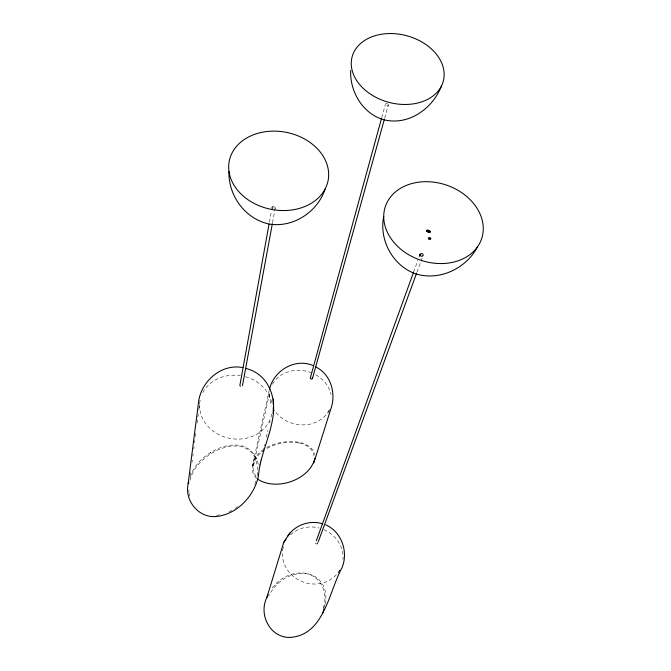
<?xml version="1.0" encoding="UTF-8"?>
<svg xmlns="http://www.w3.org/2000/svg" width="671" height="671" viewBox="0 0 671 671"><rect width="100%" height="100%" fill="white"/><g stroke="black" fill="none" stroke-linecap="round" stroke-linejoin="round"><path stroke-width="0.5" stroke-dasharray="3.35 2.52" d="M257.303 475.84C261.195 424.173 194.389 448.236 189.549 482.952M188.87 492.195L188.97 490.115M325.36 604.202C331.18 567.632 287.557 563.565 271.134 589.817M190.463 474.607L190.723 472.543M192.057 462.244L192.325 460.189M192.854 456.062L193.122 454.007M193.785 448.857L194.053 446.794M194.582 442.675L194.85 440.612M195.387 436.494L195.781 433.407M197.115 423.107L197.777 417.958M197.911 416.926L198.314 413.839M198.842 409.721L199.505 404.571M269.406 222.135L271.461 210.786M272.527 222.697L275.194 208.262M256.666 478.306L255.181 476.955L252.648 472.023L252.271 466.152L269.18 390.606M256.079 476.628L253.613 471.931L253.244 466.295L269.7 392.77A31.294 26.999 15 0 0 271.847 406.072M259.677 465.699L260.382 462.663M260.625 461.648L261.329 458.603M262.99 451.508L264.651 444.412M266.303 437.316L267.964 430.212M269.625 423.116L270.094 421.086M381.749 117.635L385.347 104.517M384.684 118.171L388.324 105.062M253.244 466.295L254.837 460.608L258.293 455.248L263.342 450.56M252.271 466.152L253.94 460.256L257.513 454.703L262.738 449.864M254.795 484.345L255.911 480.57M323.296 607.733C328.144 594.682 321.912 577.555 307.654 573.94C291.759 571.13 275.974 581.312 269.13 595.37M282.516 549.977L283.741 545.993M190.254 477.006C197.995 449.025 251.617 426.714 258.813 466.756M328.53 412.64L329.78 408.639A31.294 26.999 15 0 1 303.829 424.894A31.294 26.999 15 0 1 274.171 410.207M413.596 272.132L417.874 260.323M317.677 543.393L318.398 541.43M416.985 272.141L423.099 255.433M323.548 608.522L325.578 603.741M338.561 573.16L339.778 570.291M266.957 448.438C276.678 442.935 288.413 441.384 299.392 443.078L299.954 442.407C306.152 444.026 313.374 447.465 314.523 454.46M235.286 508.459L237.526 506.605M266.823 447.473C276.804 441.996 288.782 440.512 299.954 442.407M229.18 511.822L231.864 510.455M216.624 515.445L219.618 514.85M299.392 443.078C306.53 444.496 313.902 449.26 314.129 457.236M277.073 582.965L277.651 583.711M210.568 452.329L210.971 453.277M189.105 493.168L189.809 496.079M387.695 103.955A1.518 1.132 14.9 0 1 387.578 105.875A1.518 1.132 14.9 0 1 385.347 104.718A1.518 1.132 14.9 0 1 387.352 103.779M274.221 206.836A1.61 1.283 11.2 0 1 274.875 208.857M339.778 569.905A30.698 28.157 22.2 0 1 303.728 582.21A30.698 28.157 22.2 0 1 282.608 550.061M290.526 534.795A30.698 28.157 22.2 0 1 319.253 528.069M323.942 529.696A30.698 28.157 22.2 0 1 342.965 559.388M272.493 384.181A31.294 26.999 15 0 1 311.26 372.74M315.806 374.888A31.294 26.999 15 0 1 331.071 394.691M271.814 413.99A36.519 31.822 10.2 0 1 232.325 438.784A36.519 31.822 10.2 0 1 199.581 404.596M202.785 392.585A36.519 31.822 10.2 0 1 240.352 375.634M245.46 376.725A36.519 31.822 10.2 0 1 271.705 402.835M200.042 400.444L199.639 403.539A36.519 31.822 10.2 0 1 200.042 400.444M315.714 543.46A1.082 0.99 21.8 0 0 317.568 543.627A1.082 0.99 21.8 0 0 316.687 542.042A1.082 0.99 21.8 0 0 315.714 543.46"/><path stroke-width="1.01" d="M242.885 367.591C221.992 363.489 202.424 380.163 198.784 400.226L188.157 483.682C184.29 500.633 198.817 518.423 216.448 516.477C237.299 514.254 254.175 496.028 258.444 476.041C260.373 446.978 283.598 415.039 268.635 386.446C264.106 377.404 255.517 370.577 245.62 368.396M273.24 413.193L273.29 407.331M273.273 404.596L273.332 398.977M383.72 216.381C378.838 239.933 392.845 265.942 415.777 273.869C439.404 281.216 466.051 268.61 477.383 247.045A50.77 39.706 18.4 0 0 431.898 181.958A50.77 39.706 18.4 0 0 391.21 238.876A50.77 39.706 18.4 0 0 477.383 247.045M239.924 385.104L269.029 224.198M242.483 385.557L272.342 223.728M257.412 478.985C275.571 491.357 309.49 480.436 314.892 458.318M310.337 377.966L381.472 118.641M269.465 389.608C273.273 370.929 294.728 357.794 312.845 365.46M312.51 378.352L384.408 119.186M285.871 539.149L283.69 542.571L266.865 597.467C258.494 614.074 269.49 637.039 288.983 637.45C324.412 636.158 328.748 591.495 341.975 567.851C348.601 551.956 341.665 531.742 325.578 524.747M322.826 612.74L323.959 608.949M188.157 483.682L188.752 481.778M313.785 462.998L330.795 409.033C336.439 393.827 330.887 374.024 315.605 366.903M316.343 540.725L413.596 272.132M419.3 256.389L420.012 254.418M318.398 541.43L416.624 273.122M325.183 188.87A50.367 39.237 11.2 0 1 239.539 192.468A50.367 39.237 11.2 0 1 271.294 131.172A50.367 39.237 11.2 0 1 325.183 188.87C317.777 211.709 293.395 227.989 269.373 224.055C245.435 219.308 228.039 195.521 228.979 171.432M428.182 231.755L428.492 231.059L429.432 231.025M428.19 231.805L428.509 231.101M429.734 232.384L430.052 231.688M428.593 238.775L428.912 238.079M426.63 231.168L426.941 230.472L427.888 230.438M441.627 85.653A47.18 34.481 14.9 0 1 362.659 87.817A47.18 34.481 14.9 0 1 388.819 33.567A47.18 34.481 14.9 0 1 441.627 85.653C433.491 107.209 410.904 124.412 387.251 120.453C364.412 116.444 349.675 92.724 350.673 70.522M266.865 597.467L268.291 594.917M287.775 536.171C294.712 524.999 310.195 519.656 322.625 523.866M283.69 542.571L289.838 532.933M428.392 230.698L429.583 230.656L430.371 231.495L429.968 232.384L428.786 232.426L427.997 231.579M429.843 238.046L430.463 238.708M312.283 377.63A1.107 0.948 15.3 0 1 311.017 379.014M310.564 378.687A1.107 0.948 15.3 0 1 310.413 378.461M272.334 208.673A1.61 1.283 11.2 0 1 273.399 206.685M240.394 386.177A1.3 1.124 10.5 0 1 240 385.691M430.782 238.524L430.379 239.404L429.197 239.446L428.408 238.608L428.811 237.719L429.994 237.677L430.782 238.524M428.828 230.908L428.425 231.797L427.234 231.839L426.437 230.992L426.84 230.103L428.039 230.061L428.828 230.908M420.18 255.441A1.627 1.292 18.6 0 0 422.94 255.735A1.627 1.292 18.6 0 0 421.539 253.604A1.627 1.292 18.6 0 0 420.18 255.441"/></g></svg>
